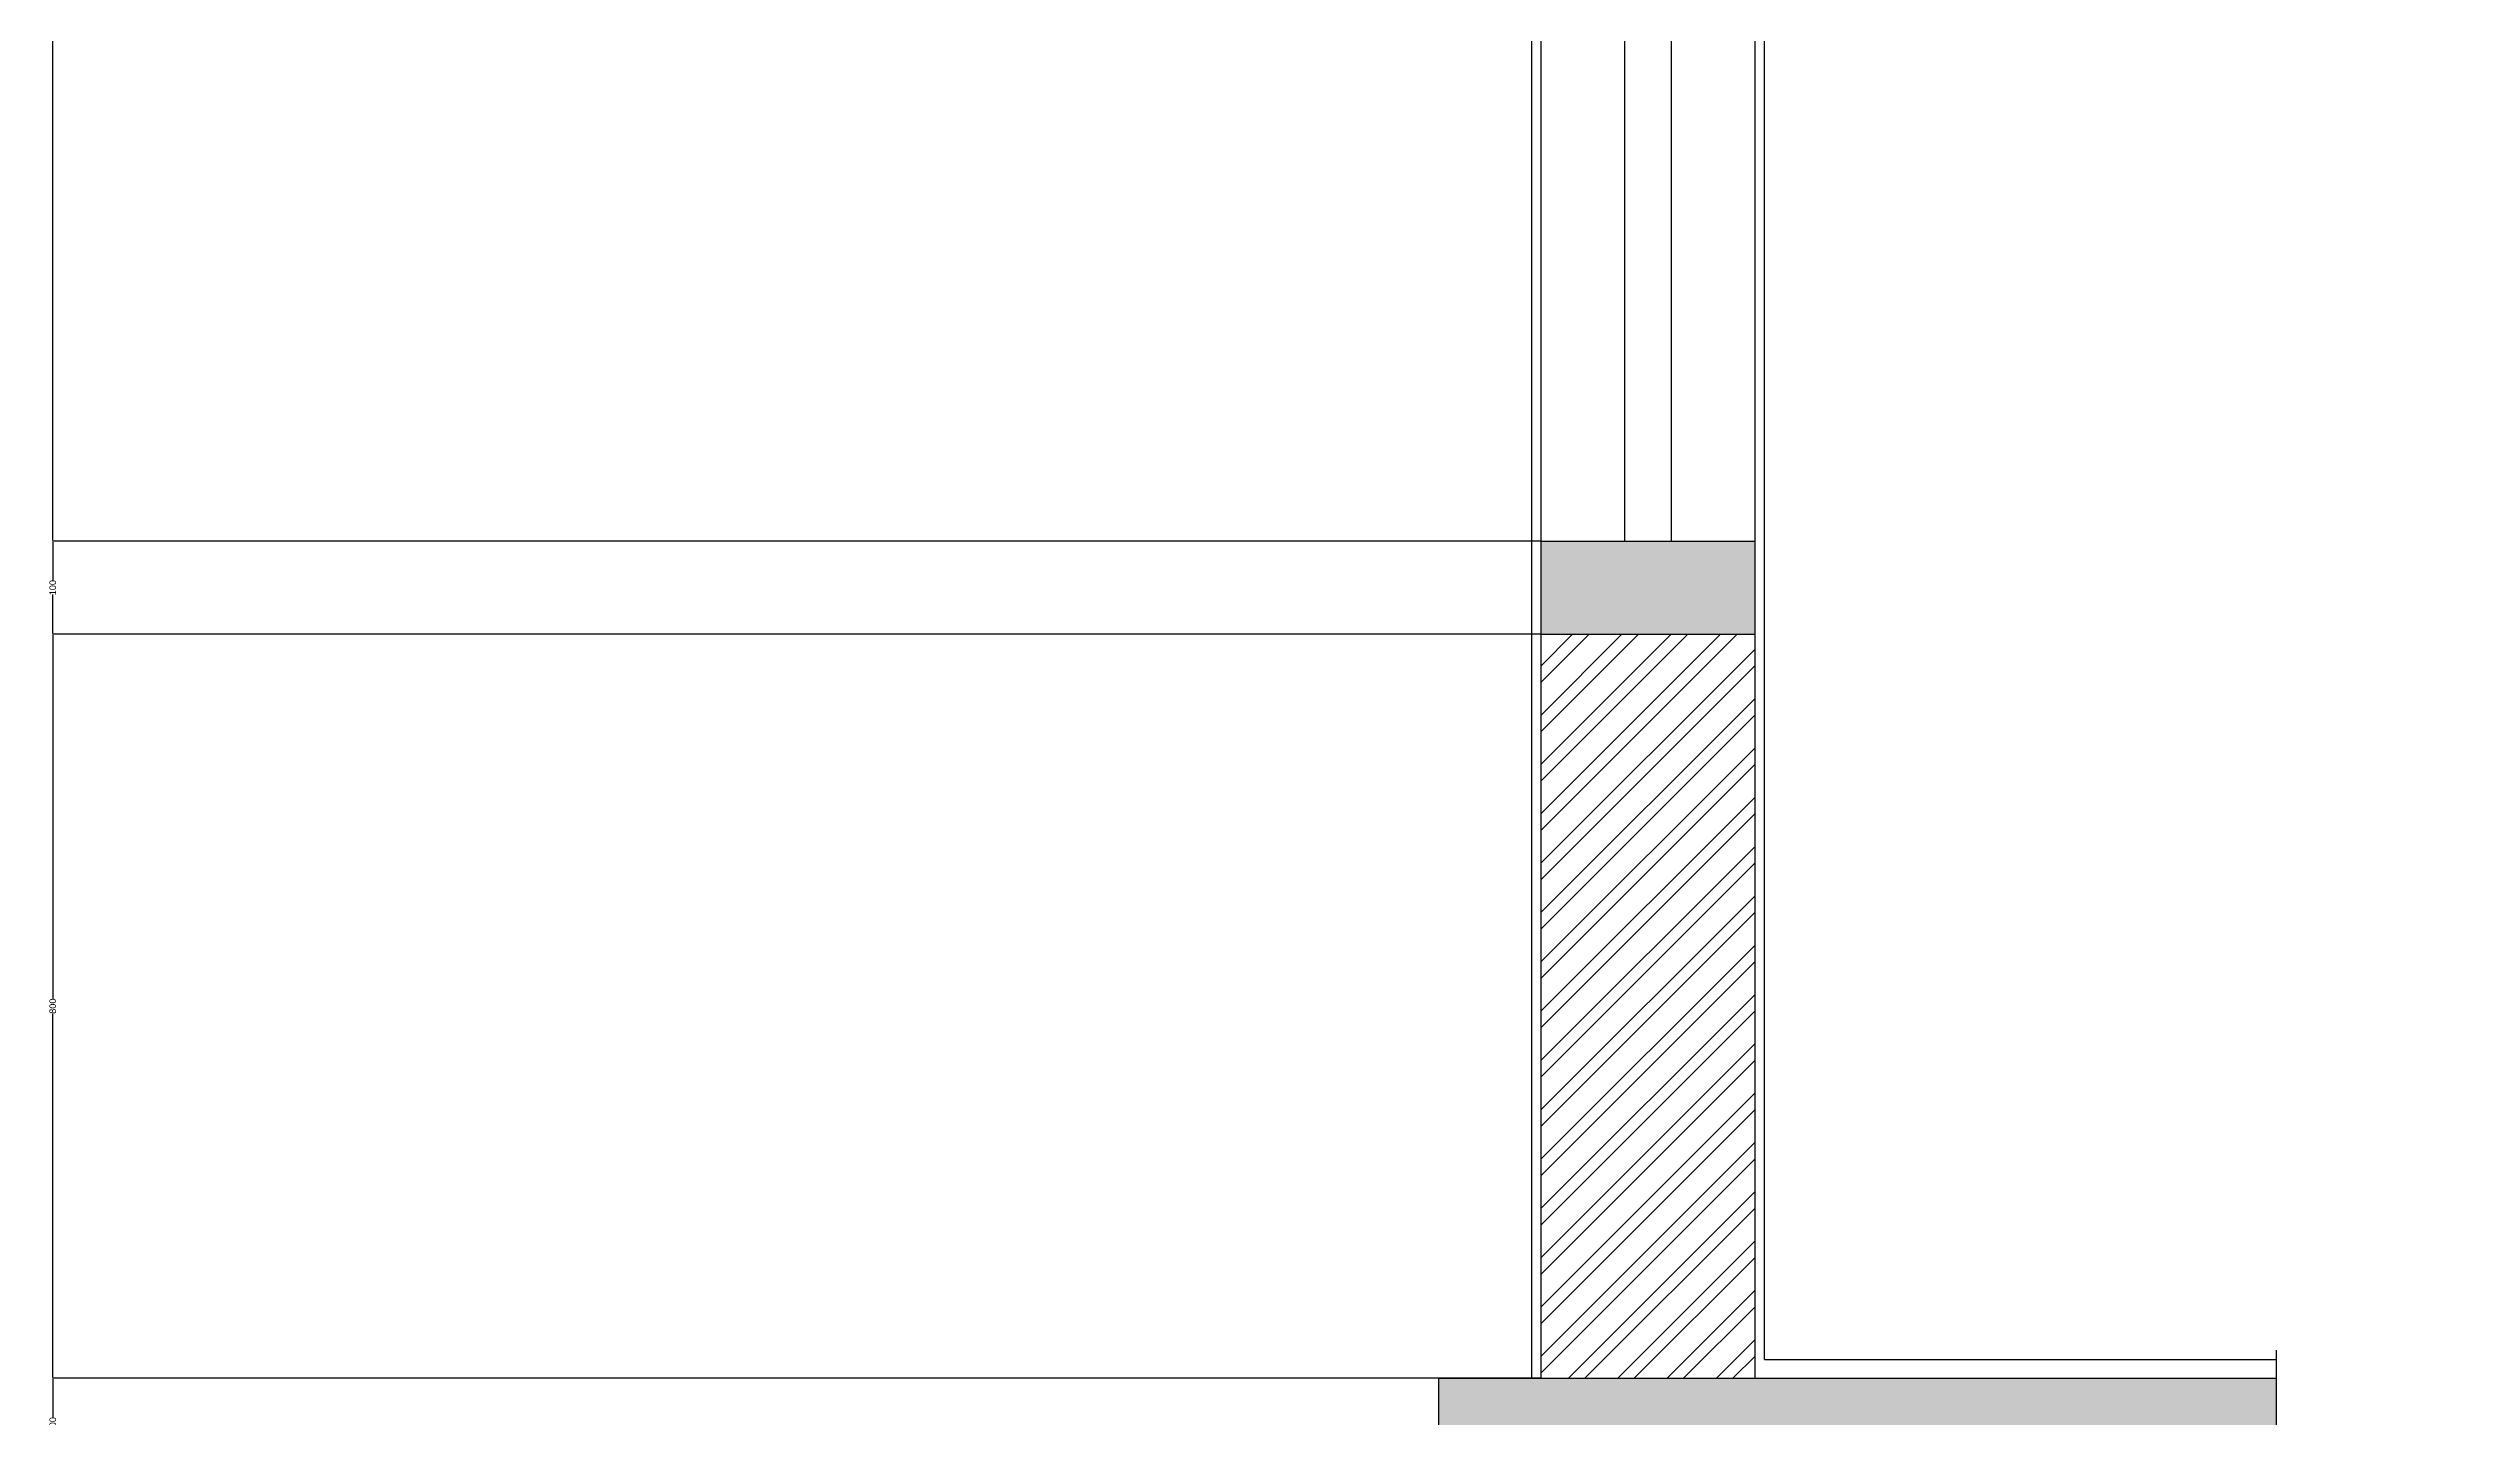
# Model space of a CAD drawing. Header units: inches. Extents: x 455319 to 460219, y 138454 to 145146.
# Drawn here: x 455319 to 457923, y 140727 to 142199 of the extents above; entities that cross this region are included whole.
import ezdxf

# ---------------------------------------------------------------- set-up
doc = ezdxf.new("R2010")
doc.units = ezdxf.units.IN
doc.header["$MEASUREMENT"] = 0
doc.styles.get("Standard").update_dxf_attribs({"font": 'Arial.ttf', "height": 25})
doc.dimstyles.get("Standard").update_dxf_attribs({"dimtxt": 7, "dimasz": 1, "dimexe": 0.18, "dimexo": 0.0625, "dimgap": 0.09, "dimtad": 0, "dimtoh": 1, "dimdec": 0, "dimzin": 0, "dimdsep": 46, "dimtxsty": 'Standard', "dimcen": 0.09, "dimadec": 0, "dimazin": 0, "dimtfac": 1, "dimtdec": 0, "dimtofl": 0, "dimtmove": 0, "dimatfit": 3, "dimfxl": 0, "dimtolj": 1, "dimtzin": 0, "dimarcsym": 0})
pattern_1 = [(50, (0, 0), (71.726018, -6.2752135), [7.5, -82.5]), (355, (0, 0), (-13.875133, 75.219213), [6, -66]), (100.451444, (5.98, -0.52), (57.850885, 68.943999), [6.374019, -70.114211]), (46.1842, (0, 20), (106.724133, -16.551928), [11.25, -123.75]), (96.635635, (8.89, 18.62), (93.466195, 97.41186), [9.561034, -105.171376]), (351.184164, (0, 20), (93.466195, 97.41186), [9, -99]), (21, (10, 15), (59.690705, -40.261889), [7.5, -82.5]), (326, (10, 15), (24.331533, 72.515005), [6, -66]), (71.451445, (14.974, 11.645), (84.022238, 32.253115), [6.374019, -70.114211]), (37.5, (0, 0), (1.2159855, 33.2893854), [0, -65.2, 0, -67, 0, -66.25]), (7.5, (0, 0), (26.3069537, 39.4411712), [0, -38.2, 0, -63.7, 0, -25.25]), (327.5, (-22.3, 0), (53.3822436, -2.2554872), [0, -25, 0, -78, 0, -103.5]), (317.5, (-32.3, 0), (58.318617, 10.0104982), [0, -32.5, 0, -51.8, 0, -73.5])]

# ---------------------------------------------------------------- blocks, each defined once
blk = doc.blocks.new('*D13')
at = {"color": 0, "lineweight": -2}
for p, q in [((456812.7, 140769.4), (455323.1, 140769.4)), ((455323.3, 140768.4), (455323.3, 140726.9)), ((455323.3, 140670.4), (455323.3, 140712)), ((456812.7, 140669.4), (455323.1, 140669.4))]:
    blk.add_line(p, q, dxfattribs=at)
at = {"color": 0}
for points in [[(455323.1, 140768.4), (455323.5, 140768.4), (455323.3, 140769.4)], [(455323.1, 140670.4), (455323.5, 140670.4), (455323.3, 140669.4)]]:
    blk.add_solid(points, dxfattribs=at)
at = {"layer": 'Defpoints', "color": 0}
for p in [(455323.3, 140769.4), (456812.8, 140769.4), (456812.8, 140669.4)]:
    blk.add_point(p, dxfattribs=at)
at = {"color": 0, "insert": (455323.3, 140719.4), "char_height": 7, "attachment_point": 5, "rotation": 90}
blk.add_mtext('\\A1;100', dxfattribs=at)
blk = doc.blocks.new('*D14')
at = {"color": 0, "lineweight": -2}
for p, q in [((456922.7, 141569.4), (455323.1, 141569.4)), ((455323.3, 141568.4), (455323.3, 141177.3)), ((455323.3, 140770.4), (455323.3, 141161.6)), ((456922.7, 140769.4), (455323.1, 140769.4))]:
    blk.add_line(p, q, dxfattribs=at)
at = {"color": 0}
for points in [[(455323.1, 141568.4), (455323.5, 141568.4), (455323.3, 141569.4)], [(455323.1, 140770.4), (455323.5, 140770.4), (455323.3, 140769.4)]]:
    blk.add_solid(points, dxfattribs=at)
at = {"layer": 'Defpoints', "color": 0}
for p in [(456922.8, 141569.4), (455323.3, 140769.4), (456922.8, 140769.4)]:
    blk.add_point(p, dxfattribs=at)
at = {"color": 0, "insert": (455323.3, 141169.4), "char_height": 7, "attachment_point": 5, "rotation": 90}
blk.add_mtext('\\A1;800', dxfattribs=at)
blk = doc.blocks.new('*D15')
at = {"color": 0, "lineweight": -2}
for p, q in [((456922.7, 141669.4), (455323.1, 141669.4)), ((455323.3, 141668.4), (455323.3, 141626.9)), ((455323.3, 141570.4), (455323.3, 141612)), ((456922.7, 141569.4), (455323.1, 141569.4))]:
    blk.add_line(p, q, dxfattribs=at)
at = {"color": 0}
for points in [[(455323.1, 141668.4), (455323.5, 141668.4), (455323.3, 141669.4)], [(455323.1, 141570.4), (455323.5, 141570.4), (455323.3, 141569.4)]]:
    blk.add_solid(points, dxfattribs=at)
at = {"layer": 'Defpoints', "color": 0}
for p in [(455323.3, 141669.4), (456922.8, 141669.4), (456922.8, 141569.4)]:
    blk.add_point(p, dxfattribs=at)
at = {"color": 0, "insert": (455323.3, 141619.4), "char_height": 7, "attachment_point": 5, "rotation": 90}
blk.add_mtext('\\A1;100', dxfattribs=at)
blk = doc.blocks.new('*D16')
at = {"color": 0, "lineweight": -2}
for p, q in [((456922.7, 142869.4), (455323.1, 142869.4)), ((455323.3, 142868.4), (455323.3, 142279.6)), ((455323.3, 141670.4), (455323.3, 142259.2)), ((456922.7, 141669.4), (455323.1, 141669.4))]:
    blk.add_line(p, q, dxfattribs=at)
at = {"color": 0}
for points in [[(455323.1, 142868.4), (455323.5, 142868.4), (455323.3, 142869.4)], [(455323.1, 141670.4), (455323.5, 141670.4), (455323.3, 141669.4)]]:
    blk.add_solid(points, dxfattribs=at)
at = {"layer": 'Defpoints', "color": 0}
for p in [(455323.3, 142869.4), (456922.8, 142869.4), (456922.8, 141669.4)]:
    blk.add_point(p, dxfattribs=at)
at = {"color": 0, "insert": (455323.3, 142269.4), "char_height": 7, "attachment_point": 5, "rotation": 90}
blk.add_mtext('\\A1;1200', dxfattribs=at)

msp = doc.modelspace()

# ---------------------------------------------------------------- hatches: boundary and pattern name
h = msp.add_hatch()
h.set_pattern_fill('AR-CONC', color=256, scale=10)
h.set_pattern_definition(pattern_1)
h.paths.add_polyline_path([(457922.8, 143669.4), (457922.8, 143744.4), (457922.4, 143744.6), (457922.8, 143744.7), (457922.8, 143819.4), (456922.8, 143819.4), (456922.8, 143669.4)])
h.paths.add_polyline_path([(457712.8, 140669.4), (457712.8, 140719.2), (457712.8, 140719.4), (457712.4, 140719.6), (457712.8, 140719.7), (457712.8, 140769.4), (456812.8, 140769.4), (456812.8, 140669.4)])
h.paths.add_polyline_path([(456922.8, 144994.4), (456922.8, 144894.4), (457152.8, 144894.4), (457152.8, 144994.4)])
h.paths.add_polyline_path([(457637.8, 139249.4), (457637.8, 139349.4), (456437.8, 139349.4), (456437.8, 139249.4)])
h = msp.add_hatch()
h.set_pattern_fill('AR-CONC', color=256, scale=10)
h.set_pattern_definition(pattern_1)
h.paths.add_polyline_path([(457152.8, 142969.4), (456922.8, 142969.4), (456152.8, 142919.4), (456152.8, 142869.4), (457152.8, 142869.4)])
h.paths.add_polyline_path([(457152.8, 141669.4), (456922.8, 141669.4), (456922.8, 141569.4), (457152.8, 141569.4)])
h = msp.add_hatch()
h.set_pattern_fill('ANSI32', color=256, scale=100)
h.paths.add_polyline_path([(457152.8, 141569.4), (456922.8, 141569.4), (456922.8, 140769.4), (457152.8, 140769.4)])

# ---------------------------------------------------------------- linework, layer by layer
for p, q in [((457152.8, 140769.4), (457152.8, 143669.4)), ((457162.8, 140789.4), (457162.8, 143669.4)), ((456912.8, 140769.4), (456912.8, 142859.4)), ((456922.8, 140769.4), (456922.8, 142869.4)), ((457012.8, 141669.4), (457012.8, 142869.4)), ((457062.8, 141669.4), (457062.8, 142869.4)), ((456922.8, 141669.4), (457152.8, 141669.4)), ((456922.8, 141569.4), (457152.8, 141569.4)), ((457162.8, 140789.4), (457712.8, 140789.4)), ((456812.8, 140669.4), (456812.8, 140769.4)), ((456812.8, 140769.4), (457712.8, 140769.4))]:
    msp.add_line(p, q)
at = {"linetype": 'Continuous'}
msp.add_lwpolyline([(457712.8, 140799.7), (457712.8, 140719.7), (457712.4, 140719.6), (457713.1, 140719.3), (457712.8, 140719.2), (457712.8, 140669.3)], dxfattribs=at)

# ---------------------------------------------------------------- dimensions: what is measured, and where the dimension line sits
for base, p1, p2, picture, middle in [((455323.3, 142869.4), (456922.8, 141669.4), (456922.8, 142869.4), '*D16', (455323.3, 142269.4)), ((455323.3, 141669.4), (456922.8, 141569.4), (456922.8, 141669.4), '*D15', (455323.3, 141619.4)), ((455323.3, 140769.4), (456922.8, 141569.4), (456922.8, 140769.4), '*D14', (455323.3, 141169.4)), ((455323.3, 140769.4), (456812.8, 140669.4), (456812.8, 140769.4), '*D13', (455323.3, 140719.4))]:
    dim = msp.add_linear_dim(base=base, p1=p1, p2=p2, angle=90, dimstyle='Standard')
    dim.commit()
    dim.dimension.update_dxf_attribs({"geometry": picture, "text_midpoint": middle})

doc.saveas('drawing.dxf')
